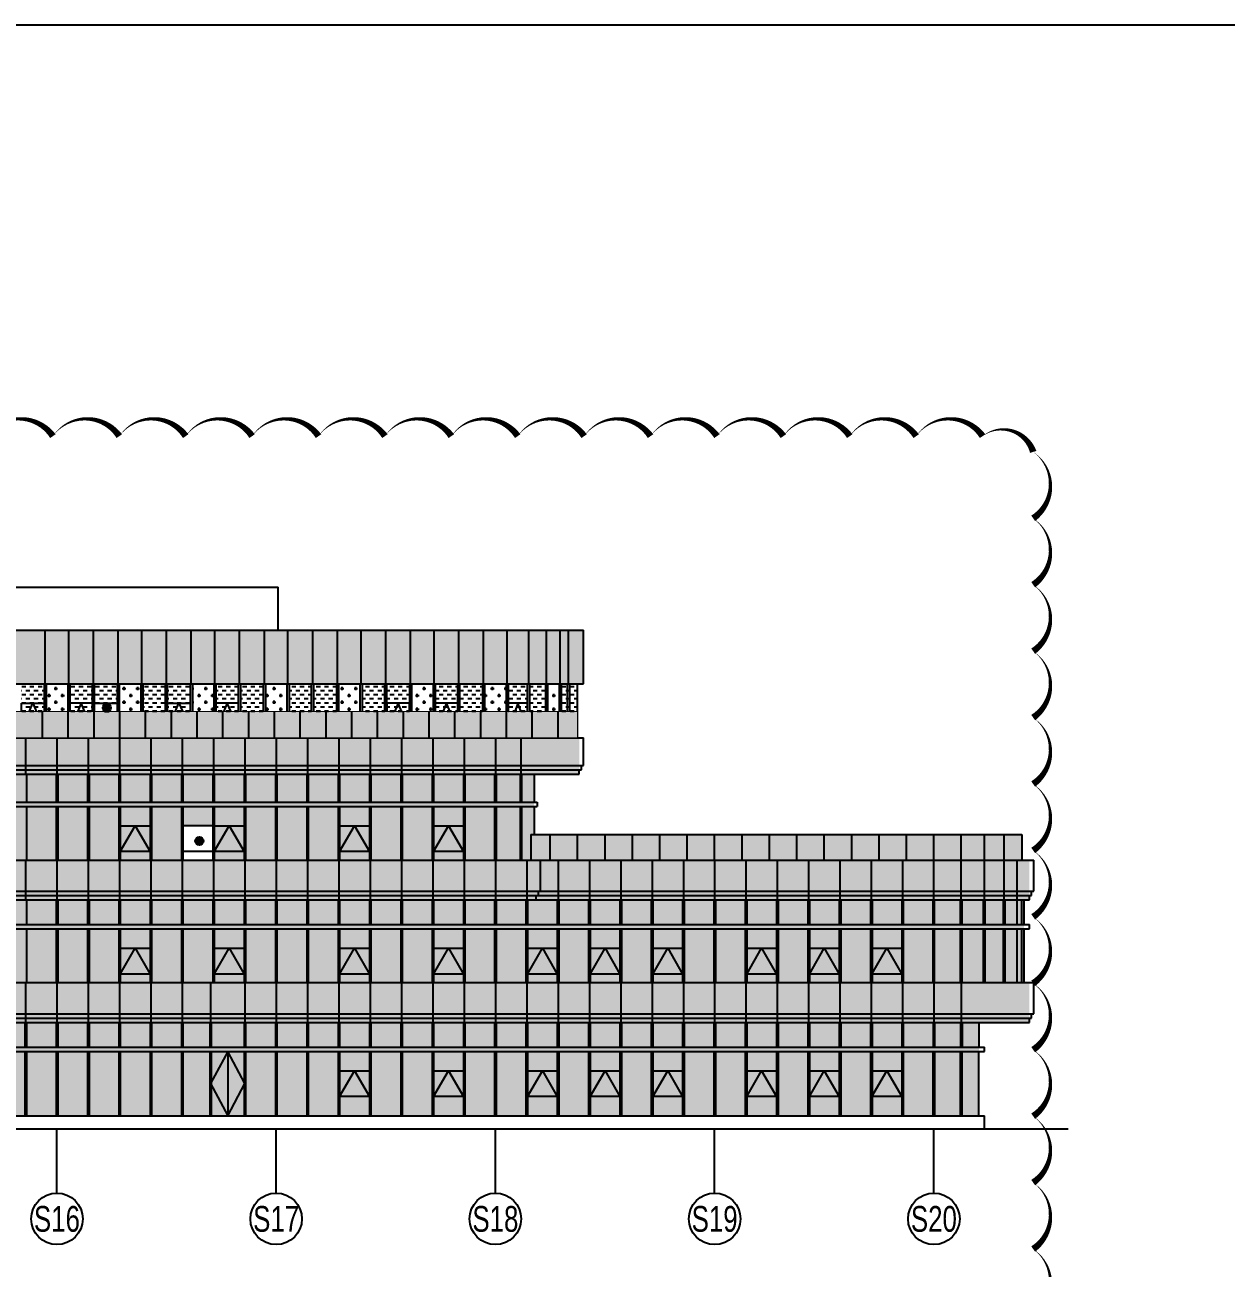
# Model space of a CAD drawing. Extents: x 1849385 to 2804940, y -773301 to -409130.
# Drawn here: x 2316982 to 2372902, y -551397 to -493541 of the extents above; entities that cross this region are included whole.
import ezdxf
from ezdxf.enums import TextEntityAlignment as Align
from ezdxf.xclip import XClip

# ---------------------------------------------------------------- set-up
doc = ezdxf.new("R2010")
doc.units = 0
doc.header["$XCLIPFRAME"] = 0
for name, color, linetype in [('#填充层', 8, 'Continuous'), ('#幕墙分格线-立面', 7, 'Continuous'), ('#标注', 1, 'Continuous'), ('#结构边线+内凹外凸边线', 5, 'Continuous'), ('C-SHET-SHBD', 4, 'Continuous'), ('dim', 7, 'Continuous'), ('消防救援', 1, 'Continuous')]:
    doc.layers.add(name, color=color, linetype=linetype)
doc.styles.add('JHZX', font='jrs.shx', dxfattribs={"width": 0.6, "bigfont": 'jhz.shx'})
doc.styles.add('XD2008', font='@1romans.shx', dxfattribs={"width": 0.7, "bigfont": '!hztxt.shx'})
pattern_1 = [(0, (-2165390.6, 544911.9), (317.5, 317.5), [158.75, -476.25]), (90, (-2165311.2, 544832.54), (-317.5, 317.5), [158.75, -476.25])]
pattern_2 = [(0, (-2342986.7, 521711.91), (190.5, 190.5), [190.5, -190.5])]

# ---------------------------------------------------------------- blocks, each defined once
blk = doc.blocks.new('*U6')
at = {"linetype": 'ByBlock'}
blk.add_line((0, -20), (0, -10.02375), dxfattribs=at)
blk.add_circle((0, -24), 4, dxfattribs=at)
at = {"color": 2, "linetype": 'ByBlock', "style": 'JHZX', "width": 0.75}
blk.add_attdef('AXES', text='', height=4, dxfattribs=at).set_placement((0, -24), align=Align.MIDDLE_CENTER)
blk = doc.blocks.new('A3文本框')
at = {"layer": 'Defpoints', "ltscale": 500}
blk.add_lwpolyline([(10, -10), (-420, -10), (-420, 297), (10, 297)], close=True, dxfattribs=at)
at = {"layer": 'C-SHET-SHBD', "style": 'XD2008', "width": 0.7}
for tag, height, p in [('子项名称', 4.5, (-37.489, 35.412)), ('图名', 4.5, (-37.489, 24.269)), ('比例', 3, (-56.3, 8.255)), ('MQJD-01', 3, (-13.245, 2.272))]:
    blk.add_attdef(tag, text='', height=height, dxfattribs=at).set_placement(p, align=Align.CENTER)
blk = doc.blocks.new('A$C1BDD5639')
at = {"layer": '消防救援', "linetype": 'ByBlock'}
h = blk.add_hatch(color=256, dxfattribs=at)
h.dxf.hatch_style = 1
edge = h.paths.add_edge_path()
edge.add_arc((-283, 16), 191, 0, 360)
blk.add_circle((-283, 16), 191, dxfattribs=at)
blk = doc.blocks.new('A$C1b7c4d9e')
at = {"layer": '#标注', "color": 6, "ltscale": 300}
blk.add_lwpolyline([(-694, 0), (694, 0), (694, -1200), (-694, -1200)], close=True, dxfattribs=at)
blk.add_lwpolyline([(-694, -1200), (0, 0), (694, -1200)], dxfattribs=at)
blk = doc.blocks.new('A$C27fe7896')
at = {"layer": '#标注', "color": 6, "ltscale": 300}
for points in [[(-596, 0), (596, 0), (596, -1200), (-596, -1200), (-596, 0)], [(-596, -1200), (0, 0), (596, -1200)]]:
    blk.add_lwpolyline(points, dxfattribs=at)
blk = doc.blocks.new('A$C46997a60')
at = {"layer": '#填充层'}
h = blk.add_hatch(dxfattribs=at)
h.set_pattern_fill('CROSS', color=8, scale=200)
h.set_pattern_definition(pattern_1)
h.paths.add_polyline_path([(152585, 19400), (153585, 19400), (153585, 20700), (152585, 20700)])
h = blk.add_hatch(dxfattribs=at)
h.set_pattern_fill('CROSS', color=8, scale=200)
h.set_pattern_definition(pattern_1)
h.paths.add_polyline_path([(155987, 19400), (156987, 19400), (156987, 20700), (155987, 20700)])
h = blk.add_hatch(dxfattribs=at)
h.set_pattern_fill('CROSS', color=8, scale=200)
h.set_pattern_definition(pattern_1)
h.paths.add_polyline_path([(159389, 19400), (160389, 19400), (160389, 20700), (159389, 20700)])
h = blk.add_hatch(dxfattribs=at)
h.set_pattern_fill('CROSS', color=8, scale=200)
h.set_pattern_definition(pattern_1)
h.paths.add_polyline_path([(162790, 19400), (163790, 19400), (163790, 20700), (162790, 20700)])
h = blk.add_hatch(dxfattribs=at)
h.set_pattern_fill('CROSS', color=8, scale=200)
h.set_pattern_definition(pattern_1)
h.paths.add_polyline_path([(166192, 19400), (167192, 19400), (167192, 20700), (166192, 20700)])
h = blk.add_hatch(dxfattribs=at)
h.set_pattern_fill('CROSS', color=8, scale=200)
h.set_pattern_definition(pattern_1)
h.paths.add_polyline_path([(169594, 19400), (170594, 19400), (170594, 20700), (169594, 20700)])
h = blk.add_hatch(dxfattribs=at)
h.set_pattern_fill('CROSS', color=8, scale=200)
h.set_pattern_definition(pattern_1)
h.paths.add_polyline_path([(172996, 19400), (173996, 19400), (173996, 20700), (172996, 20700)])
h = blk.add_hatch(dxfattribs=at)
h.set_pattern_fill('CROSS', color=8, scale=200)
h.set_pattern_definition(pattern_1)
h.paths.add_polyline_path([(175923, 19400), (176460, 19400), (176460, 20700), (175923, 20700)])
at = {"layer": '#幕墙分格线-立面'}
for p, q in [((149485, 25200), (163390, 25200)), ((163390, 23200), (163390, 25200)), ((28117, 23200), (177596, 23200)), ((177596, 20700), (177596, 23200)), ((28117, 20700), (177596, 20700)), ((152485, 20700), (152485, 19400)), ((152585, 20700), (152585, 19400)), ((153585, 20700), (153585, 19400)), ((153685, 20700), (153685, 19400)), ((154736, 19400), (154736, 20700)), ((154836, 19400), (154836, 20700)), ((155887, 20700), (155887, 19400)), ((155987, 20700), (155987, 19400)), ((156987, 20700), (156987, 19400)), ((157087, 20700), (157087, 19400)), ((158138, 19400), (158138, 20700)), ((158238, 19400), (158238, 20700)), ((159289, 20700), (159289, 19400)), ((159389, 20700), (159389, 19400)), ((160389, 20700), (160389, 19400)), ((160489, 20700), (160489, 19400)), ((161540, 19400), (161540, 20700)), ((161640, 19400), (161640, 20700)), ((162690, 20700), (162690, 19400)), ((162790, 20700), (162790, 19400)), ((163790, 20700), (163790, 19400)), ((163890, 20700), (163890, 19400)), ((164941, 19400), (164941, 20700)), ((165041, 19400), (165041, 20700)), ((166092, 20700), (166092, 19400)), ((166192, 20700), (166192, 19400)), ((167192, 20700), (167192, 19400)), ((167292, 20700), (167292, 19400)), ((168343, 19400), (168343, 20700)), ((168443, 19400), (168443, 20700)), ((169494, 20700), (169494, 19400)), ((169594, 20700), (169594, 19400)), ((170594, 20700), (170594, 19400)), ((170694, 20700), (170694, 19400)), ((171745, 19400), (171745, 20700)), ((171845, 19400), (171845, 20700)), ((172896, 20700), (172896, 19400)), ((172996, 20700), (172996, 19400)), ((173996, 20700), (173996, 19400)), ((174096, 20700), (174096, 19400)), ((174996, 19400), (174996, 20700)), ((175096, 19400), (175096, 20700)), ((175823, 20700), (175823, 19400)), ((175923, 20700), (175923, 19400)), ((176460, 20700), (176460, 19400)), ((176560, 20700), (176560, 19400)), ((176842, 20700), (176842, 19400)), ((176942, 20700), (176942, 19400)), ((177296, 20700), (177296, 19400)), ((16261, 18200), (177596, 18200)), ((16261, 18200), (177596, 18200)), ((177596, 16900), (177596, 18200)), ((16261, 16900), (177596, 16900)), ((177496, 16700), (177496, 16900)), ((16361, 16700), (177496, 16700)), ((16461, 16500), (177396, 16500)), ((151662, 16500), (151662, 15200)), ((153050, 16500), (153050, 15200)), ((153120, 16500), (153120, 15200)), ((154508, 16500), (154508, 15200)), ((154578, 16500), (154578, 15200)), ((155966, 16500), (155966, 15200)), ((156036, 16500), (156036, 15200)), ((157424, 16500), (157424, 15200)), ((157494, 16500), (157494, 15200)), ((158882, 16500), (158882, 15200)), ((158952, 16500), (158952, 15200)), ((160340, 16500), (160340, 15200)), ((160410, 16500), (160410, 15200)), ((161798, 16500), (161798, 15200)), ((161868, 16500), (161868, 15200)), ((163255, 16500), (163255, 15200)), ((163325, 16500), (163325, 15200)), ((164713, 16500), (164713, 15200)), ((164783, 16500), (164783, 15200)), ((166171, 16500), (166171, 15200)), ((166241, 16500), (166241, 15200)), ((167629, 16500), (167629, 15200)), ((167699, 16500), (167699, 15200)), ((169087, 16500), (169087, 15200)), ((169157, 16500), (169157, 15200)), ((170545, 16500), (170545, 15200)), ((170615, 16500), (170615, 15200)), ((172003, 16500), (172003, 15200)), ((172073, 16500), (172073, 15200)), ((173461, 16500), (173461, 15200)), ((173531, 16500), (173531, 15200)), ((174644, 16500), (174644, 15200)), ((174714, 16500), (174714, 15200)), ((175296, 16500), (175296, 15200)), ((177396, 16500), (177396, 16700)), ((16461, 15200), (175446, 15200)), ((175446, 15200), (175446, 15000)), ((16461, 15000), (175446, 15000)), ((151662, 15000), (151662, 12500)), ((153050, 15000), (153050, 12500)), ((153120, 15000), (153120, 12500)), ((154508, 15000), (154508, 12500)), ((154578, 15000), (154578, 12500)), ((155966, 15000), (155966, 12500)), ((156036, 15000), (156036, 12500)), ((157424, 15000), (157424, 12500)), ((157494, 15000), (157494, 12500)), ((158882, 15000), (158882, 12500)), ((158952, 15000), (158952, 12500)), ((160340, 15000), (160340, 12500)), ((160410, 15000), (160410, 12500)), ((161798, 15000), (161798, 12500)), ((161868, 15000), (161868, 12500)), ((163255, 15000), (163255, 12500)), ((163325, 15000), (163325, 12500)), ((164713, 15000), (164713, 12500)), ((164783, 15000), (164783, 12500)), ((166171, 15000), (166171, 12500)), ((166241, 15000), (166241, 12500)), ((167629, 15000), (167629, 12500)), ((167699, 15000), (167699, 12500)), ((169087, 15000), (169087, 12500)), ((169157, 15000), (169157, 12500)), ((170545, 15000), (170545, 12500)), ((170615, 15000), (170615, 12500)), ((172003, 15000), (172003, 12500)), ((172073, 15000), (172073, 12500)), ((173461, 15000), (173461, 12500)), ((173531, 15000), (173531, 12500)), ((174644, 15000), (174644, 12500)), ((174714, 15000), (174714, 12500)), ((175296, 15000), (175296, 13700)), ((175146, 13700), (197997, 13700)), ((175146, 13700), (175146, 12500)), ((176048, 12500), (176048, 13700)), ((177323, 12500), (177323, 13700)), ((178599, 12500), (178599, 13700)), ((179875, 12500), (179875, 13700)), ((181150, 12500), (181150, 13700)), ((182426, 12500), (182426, 13700)), ((183702, 12500), (183702, 13700)), ((184977, 12500), (184977, 13700)), ((186253, 12500), (186253, 13700)), ((187529, 12500), (187529, 13700)), ((188805, 12500), (188805, 13700)), ((190080, 12500), (190080, 13700)), ((191356, 12500), (191356, 13700)), ((192632, 12500), (192632, 13700)), ((193907, 12500), (193907, 13700)), ((195183, 12500), (195183, 13700)), ((196259, 12500), (196259, 13700)), ((197185, 12500), (197185, 13700)), ((197997, 13700), (197997, 12500)), ((16261, 12500), (198557, 12500)), ((151627, 12500), (151627, 10650)), ((153085, 12500), (153085, 10650)), ((154543, 12500), (154543, 10650)), ((156001, 12500), (156001, 10650)), ((157459, 12500), (157459, 10650)), ((158917, 12500), (158917, 10650)), ((160375, 12500), (160375, 10650)), ((161833, 12500), (161833, 10650)), ((163290, 12500), (163290, 10650)), ((164748, 12500), (164748, 10650)), ((166206, 12500), (166206, 10650)), ((167664, 12500), (167664, 10650)), ((169122, 12500), (169122, 10650)), ((170580, 12500), (170580, 10650)), ((172038, 12500), (172038, 10650)), ((173496, 12500), (173496, 10650)), ((176412, 12500), (176412, 10650)), ((177870, 12500), (177870, 10650)), ((179328, 12500), (179328, 10650)), ((180786, 12500), (180786, 10650)), ((182244, 12500), (182244, 10650)), ((183702, 12500), (183702, 10650)), ((185160, 12500), (185160, 10650)), ((186618, 12500), (186618, 10650)), ((188076, 12500), (188076, 10650)), ((189534, 12500), (189534, 10650)), ((190992, 12500), (190992, 10650)), ((192449, 12500), (192449, 10650)), ((193907, 10650), (193907, 12500)), ((195183, 10650), (195183, 12500)), ((196259, 10650), (196259, 12500)), ((197185, 10650), (197185, 12500)), ((197785, 10650), (197785, 12500)), ((198557, 11050), (198557, 12500)), ((16261, 11050), (198557, 11050)), ((198457, 10850), (198457, 11050)), ((16361, 10850), (198457, 10850)), ((16461, 10650), (198357, 10650)), ((151662, 10650), (151662, 9500)), ((153050, 10650), (153050, 9500)), ((153120, 10650), (153120, 9500)), ((154508, 10650), (154508, 9500)), ((154578, 10650), (154578, 9500)), ((155966, 10650), (155966, 9500)), ((156036, 10650), (156036, 9500)), ((157424, 10650), (157424, 9500)), ((157494, 10650), (157494, 9500)), ((158882, 10650), (158882, 9500)), ((158952, 10650), (158952, 9500)), ((160340, 10650), (160340, 9500)), ((160410, 10650), (160410, 9500)), ((161798, 10650), (161798, 9500)), ((161868, 10650), (161868, 9500)), ((163255, 10650), (163255, 9500)), ((163325, 10650), (163325, 9500)), ((164713, 10650), (164713, 9500)), ((164783, 10650), (164783, 9500)), ((166171, 10650), (166171, 9500)), ((166241, 10650), (166241, 9500)), ((167629, 10650), (167629, 9500)), ((167699, 10650), (167699, 9500)), ((169087, 10650), (169087, 9500)), ((169157, 10650), (169157, 9500)), ((170545, 10650), (170545, 9500)), ((170615, 10650), (170615, 9500)), ((172003, 10650), (172003, 9500)), ((172073, 10650), (172073, 9500)), ((173461, 10650), (173461, 9500)), ((173531, 10650), (173531, 9500)), ((174919, 10650), (174919, 9500)), ((174989, 10650), (174989, 9500)), ((176377, 10650), (176377, 9500)), ((176447, 10650), (176447, 9500)), ((177835, 10650), (177835, 9500)), ((177905, 10650), (177905, 9500)), ((179293, 10650), (179293, 9500)), ((179363, 10650), (179363, 9500)), ((180751, 10650), (180751, 9500)), ((180821, 10650), (180821, 9500)), ((182209, 10650), (182209, 9500)), ((182279, 10650), (182279, 9500)), ((183667, 10650), (183667, 9500)), ((183737, 10650), (183737, 9500)), ((185125, 10650), (185125, 9500)), ((185195, 10650), (185195, 9500)), ((186583, 10650), (186583, 9500)), ((186653, 10650), (186653, 9500)), ((188041, 10650), (188041, 9500)), ((188111, 10650), (188111, 9500)), ((189499, 10650), (189499, 9500)), ((189569, 10650), (189569, 9500)), ((190957, 10650), (190957, 9500)), ((191027, 10650), (191027, 9500)), ((192414, 10650), (192414, 9500)), ((192484, 10650), (192484, 9500)), ((193872, 9500), (193872, 10650)), ((193942, 9500), (193942, 10650)), ((195148, 9500), (195148, 10650)), ((195218, 9500), (195218, 10650)), ((196224, 9500), (196224, 10650)), ((196294, 9500), (196294, 10650)), ((197150, 9500), (197150, 10650)), ((197220, 9500), (197220, 10650)), ((197785, 9500), (197785, 10650)), ((198005, 9500), (198005, 10650)), ((198107, 9500), (198107, 10650)), ((198357, 10650), (198357, 10850)), ((18061, 9500), (198357, 9500)), ((18061, 9300), (198357, 9300)), ((151662, 9300), (151662, 6800)), ((153050, 9300), (153050, 6800)), ((153120, 9300), (153120, 6800)), ((154508, 9300), (154508, 6800)), ((154578, 9300), (154578, 6800)), ((155966, 9300), (155966, 6800)), ((156036, 9300), (156036, 6800)), ((157424, 9300), (157424, 6800)), ((157494, 9300), (157494, 6800)), ((158882, 9300), (158882, 6800)), ((158952, 9300), (158952, 6800)), ((160340, 9300), (160340, 6800)), ((160410, 9300), (160410, 6800)), ((161798, 9300), (161798, 6800)), ((161868, 9300), (161868, 6800)), ((163255, 9300), (163255, 6800)), ((163325, 9300), (163325, 6800)), ((164713, 9300), (164713, 6800)), ((164783, 9300), (164783, 6800)), ((166171, 9300), (166171, 6800)), ((166241, 9300), (166241, 6800)), ((167629, 9300), (167629, 6800)), ((167699, 9300), (167699, 6800)), ((169087, 9300), (169087, 6800)), ((169157, 9300), (169157, 6800)), ((170545, 9300), (170545, 6800)), ((170615, 9300), (170615, 6800)), ((172003, 9300), (172003, 6800)), ((172073, 9300), (172073, 6800)), ((173461, 9300), (173461, 6800)), ((173531, 9300), (173531, 6800)), ((174919, 9300), (174919, 6800)), ((174989, 9300), (174989, 6800)), ((176377, 9300), (176377, 6800)), ((176447, 9300), (176447, 6800)), ((177835, 9300), (177835, 6800)), ((177905, 9300), (177905, 6800)), ((179293, 9300), (179293, 6800)), ((179363, 9300), (179363, 6800)), ((180751, 9300), (180751, 6800)), ((180821, 9300), (180821, 6800)), ((182209, 9300), (182209, 6800)), ((182279, 9300), (182279, 6800)), ((183667, 9300), (183667, 6800)), ((183737, 9300), (183737, 6800)), ((185125, 9300), (185125, 6800)), ((185195, 9300), (185195, 6800)), ((186583, 9300), (186583, 6800)), ((186653, 9300), (186653, 6800)), ((188041, 9300), (188041, 6800)), ((188111, 9300), (188111, 6800)), ((189499, 9300), (189499, 6800)), ((189569, 9300), (189569, 6800)), ((190957, 9300), (190957, 6800)), ((191027, 9300), (191027, 6800)), ((192414, 9300), (192414, 6800)), ((192484, 9300), (192484, 6800)), ((193872, 6800), (193872, 9300)), ((193942, 6800), (193942, 9300)), ((195148, 6800), (195148, 9300)), ((195218, 6800), (195218, 9300)), ((196224, 6800), (196224, 9300)), ((196294, 6800), (196294, 9300)), ((197150, 6800), (197150, 9300)), ((197220, 6800), (197220, 9300)), ((197785, 6800), (197785, 9300)), ((198005, 6800), (198005, 9300)), ((198107, 6800), (198107, 9300)), ((198357, 9300), (198357, 9500)), ((-3450, 6800), (198557, 6800)), ((151627, 6800), (151627, 4950)), ((153085, 6800), (153085, 4950)), ((154543, 6800), (154543, 4950)), ((156001, 6800), (156001, 4950)), ((157459, 6800), (157459, 4950)), ((158917, 6800), (158917, 4950)), ((160233, 6800), (160233, 4950)), ((161833, 6800), (161833, 4950)), ((163290, 6800), (163290, 4950)), ((164748, 6800), (164748, 4950)), ((166206, 6800), (166206, 4950)), ((167664, 6800), (167664, 4950)), ((169122, 6800), (169122, 4950)), ((170580, 6800), (170580, 4950)), ((172038, 6800), (172038, 4950)), ((173496, 6800), (173496, 4950)), ((174954, 6800), (174954, 4950)), ((176412, 6800), (176412, 4950)), ((177870, 6800), (177870, 4950)), ((179328, 6800), (179328, 4950)), ((180786, 6800), (180786, 4950)), ((182244, 6800), (182244, 4950)), ((183702, 6800), (183702, 4950)), ((185160, 6800), (185160, 4950)), ((186618, 6800), (186618, 4950)), ((188076, 6800), (188076, 4950)), ((189534, 6800), (189534, 4950)), ((190992, 6800), (190992, 4950)), ((192449, 6800), (192449, 4950)), ((193907, 6800), (193907, 4950)), ((195183, 6800), (195183, 4950)), ((198557, 5350), (198557, 6800)), ((-3450, 5350), (198557, 5350)), ((198457, 5150), (198457, 5350)), ((-3350, 5150), (198457, 5150)), ((-3250, 4950), (198357, 4950)), ((151592, 4950), (151592, 3800)), ((151662, 4950), (151662, 3800)), ((153050, 4950), (153050, 3800)), ((153120, 4950), (153120, 3800)), ((154508, 4950), (154508, 3800)), ((154578, 4950), (154578, 3800)), ((155966, 4950), (155966, 3800)), ((156036, 4950), (156036, 3800)), ((157424, 4950), (157424, 3800)), ((157494, 4950), (157494, 3800)), ((158882, 4950), (158882, 3800)), ((158952, 4950), (158952, 3800)), ((160198, 4950), (160198, 3800)), ((160268, 4950), (160268, 3800)), ((161798, 4950), (161798, 3800)), ((161868, 4950), (161868, 3800)), ((163255, 4950), (163255, 3800)), ((163325, 4950), (163325, 3800)), ((164713, 4950), (164713, 3800)), ((164783, 4950), (164783, 3800)), ((166171, 4950), (166171, 3800)), ((166241, 4950), (166241, 3800)), ((167629, 4950), (167629, 3800)), ((167699, 4950), (167699, 3800)), ((169087, 4950), (169087, 3800)), ((169157, 4950), (169157, 3800)), ((170545, 4950), (170545, 3800)), ((170615, 4950), (170615, 3800)), ((172003, 4950), (172003, 3800)), ((172073, 4950), (172073, 3800)), ((173461, 4950), (173461, 3800)), ((173531, 4950), (173531, 3800)), ((174919, 4950), (174919, 3800)), ((174989, 4950), (174989, 3800)), ((176377, 4950), (176377, 3800)), ((176447, 4950), (176447, 3800)), ((177835, 4950), (177835, 3800)), ((177905, 4950), (177905, 3800)), ((179293, 4950), (179293, 3800)), ((179363, 4950), (179363, 3800)), ((180751, 4950), (180751, 3800)), ((180821, 4950), (180821, 3800)), ((182209, 4950), (182209, 3800)), ((182279, 4950), (182279, 3800)), ((183667, 4950), (183667, 3800)), ((183737, 4950), (183737, 3800)), ((185125, 4950), (185125, 3800)), ((185195, 4950), (185195, 3800)), ((186583, 4950), (186583, 3800)), ((186653, 4950), (186653, 3800)), ((188041, 4950), (188041, 3800)), ((188111, 4950), (188111, 3800)), ((189499, 4950), (189499, 3800)), ((189569, 4950), (189569, 3800)), ((190957, 4950), (190957, 3800)), ((191027, 4950), (191027, 3800)), ((192414, 4950), (192414, 3800)), ((192484, 4950), (192484, 3800)), ((193872, 4950), (193872, 3800)), ((193942, 4950), (193942, 3800)), ((195148, 4950), (195148, 3800)), ((195218, 4950), (195218, 3800)), ((196007, 4950), (196007, 3800)), ((198357, 4950), (198357, 5150)), ((-3250, 3800), (196257, 3800)), ((-3250, 3600), (196257, 3600)), ((151592, 3600), (151592, 600)), ((151662, 3600), (151662, 600)), ((153050, 3600), (153050, 600)), ((153120, 3600), (153120, 600)), ((154508, 3600), (154508, 600)), ((154578, 3600), (154578, 600)), ((155966, 3600), (155966, 600)), ((156036, 3600), (156036, 600)), ((157424, 3600), (157424, 600)), ((157494, 3600), (157494, 600)), ((158882, 3600), (158882, 600)), ((158952, 3600), (158952, 600)), ((160198, 3600), (160198, 600)), ((160268, 3600), (160268, 600)), ((161798, 3600), (161798, 600)), ((161868, 3600), (161868, 600)), ((163255, 3600), (163255, 600)), ((163325, 3600), (163325, 600)), ((164713, 3600), (164713, 600)), ((164783, 3600), (164783, 600)), ((166171, 3600), (166171, 600)), ((166241, 3600), (166241, 600)), ((167629, 3600), (167629, 600)), ((167699, 3600), (167699, 600)), ((169087, 3600), (169087, 600)), ((169157, 3600), (169157, 600)), ((170545, 3600), (170545, 600)), ((170615, 3600), (170615, 600)), ((172003, 3600), (172003, 600)), ((172073, 3600), (172073, 600)), ((173461, 3600), (173461, 600)), ((173531, 3600), (173531, 600)), ((174919, 3600), (174919, 600)), ((174989, 3600), (174989, 600)), ((176377, 3600), (176377, 600)), ((176447, 3600), (176447, 600)), ((177835, 3600), (177835, 600)), ((177905, 3600), (177905, 600)), ((179293, 3600), (179293, 600)), ((179363, 3600), (179363, 600)), ((180751, 3600), (180751, 600)), ((180821, 3600), (180821, 600)), ((182209, 3600), (182209, 600)), ((182279, 3600), (182279, 600)), ((183667, 3600), (183667, 600)), ((183737, 3600), (183737, 600)), ((185125, 3600), (185125, 600)), ((185195, 3600), (185195, 600)), ((186583, 3600), (186583, 600)), ((186653, 3600), (186653, 600)), ((188041, 3600), (188041, 600)), ((188111, 3600), (188111, 600)), ((189499, 3600), (189499, 600)), ((189569, 3600), (189569, 600)), ((190957, 3600), (190957, 600)), ((191027, 3600), (191027, 600)), ((192414, 3600), (192414, 600)), ((192484, 3600), (192484, 600)), ((193872, 3600), (193872, 600)), ((193872, 600), (193872, 3600)), ((193942, 3600), (193942, 600)), ((193942, 600), (193942, 3600)), ((195148, 600), (195148, 3600)), ((195218, 600), (195218, 3600)), ((196007, 600), (196007, 3600)), ((196257, 3600), (196257, 3800)), ((-3250, 600), (196257, 600)), ((196257, 0), (196257, 600))]:
    blk.add_line(p, q, dxfattribs=at)
at = {"layer": '#幕墙分格线-立面', "ltscale": 300}
for points in [[(152535, 20700), (152535, 23200)], [(153635, 20700), (153635, 23200)], [(154786, 20700), (154786, 23200)], [(155937, 20700), (155937, 23200)], [(157037, 20700), (157037, 23200)], [(158188, 20700), (158188, 23200)], [(159339, 20700), (159339, 23200)], [(160439, 20700), (160439, 23200)], [(161590, 20700), (161590, 23200)], [(162740, 20700), (162740, 23200)], [(163840, 20700), (163840, 23200)], [(164991, 20700), (164991, 23200)], [(166142, 20700), (166142, 23200)], [(167242, 20700), (167242, 23200)], [(168393, 20700), (168393, 23200)], [(169544, 20700), (169544, 23200)], [(170644, 20700), (170644, 23200)], [(171795, 20700), (171795, 23200)], [(172946, 20700), (172946, 23200)], [(174046, 20700), (174046, 23200)], [(175046, 20700), (175046, 23200)], [(175873, 20700), (175873, 23200)], [(176510, 20700), (176510, 23200)], [(176892, 20700), (176892, 23200)], [(-8188, 0), (200161, 0)]]:
    blk.add_lwpolyline(points, dxfattribs=at)
at = {"layer": '#幕墙分格线-立面'}
for points in [[(154836, 19800), (155887, 19800)], [(174954, 12500), (174954, 10650)], [(175596, 11050), (175596, 12500)], [(175496, 10850), (175496, 11050)], [(175396, 10650), (175396, 10850)], [(161033, 3600), (161033, 600)]]:
    blk.add_lwpolyline(points, dxfattribs=at)
at = {"layer": '#幕墙分格线-立面', "ltscale": 300}
blk.add_lwpolyline([(16821, 19400), (177296, 19400), (177296, 18200), (16821, 18200)], close=True, dxfattribs=at)
at = {"layer": '#幕墙分格线-立面'}
blk.add_lwpolyline([(161033, 3600), (160233, 2100), (161033, 600), (161833, 2100)], close=True, dxfattribs=at)
for points in [[(160340, 14100), (158952, 14100)], [(160340, 12900), (158952, 12900)]]:
    blk.add_lwpolyline(points)
at = {"layer": '#幕墙分格线-立面', "color": 6, "ltscale": 300}
ref = blk.add_blockref('A$C27fe7896', (151960, 19800), dxfattribs=dict(at, xscale=0.8817114093959731))
XClip(ref).set_block_clipping_path([(-140457.015479486, -399.9999999999), (28735.6986169801, 900.0000000001)])
ref = blk.add_blockref('A$C27fe7896', (154210, 19800), dxfattribs=dict(at, xscale=-0.8817114093959731))
XClip(ref).set_block_clipping_path([(-26182.774615855, -399.9999999999), (143009.9394806111, 900.0000000001)])
ref = blk.add_blockref('A$C27fe7896', (158763, 19800), dxfattribs=dict(at, xscale=0.8817114093959731))
XClip(ref).set_block_clipping_path([(-148173.5640053982, -400.0000000242), (21019.1500910679, 899.9999999758)])
ref = blk.add_blockref('A$C27fe7896', (161014, 19800), dxfattribs=dict(at, xscale=-0.8817114093959731))
XClip(ref).set_block_clipping_path([(-18466.2260899432, -399.9999999999), (150726.4880065229, 900.0000000001)])
ref = blk.add_blockref('A$C27fe7896', (168969, 19800), dxfattribs=dict(at, xscale=-0.8817114093959731))
XClip(ref).set_block_clipping_path([(-9784.5746856481, -399.9999999999), (158443.0365324318, 900.0000000002)])
ref = blk.add_blockref('A$C27fe7896', (171220, 19800), dxfattribs=dict(at, xscale=-0.8817114093959731))
XClip(ref).set_block_clipping_path([(-6891.4033010779, -399.9999999999), (162301.3107953882, 900.0000000001)])
ref = blk.add_blockref('A$C27fe7896', (174546, 19800), dxfattribs=dict(at, xscale=-0.7550335570469798))
XClip(ref).set_block_clipping_path([(-3642.4641401628, -399.9999999999), (193937.0275435993, 900.0000000001)])
for p in [(156730, 14100), (161104, 14100), (166935, 14100), (171309, 14100), (156730, 8400), (161104, 8400), (166935, 8400), (171309, 8400), (175683, 8400), (178599, 8400), (181515, 8400), (185889, 8400), (188805, 8400), (191720, 8400), (166935, 2700), (171309, 2700), (175683, 2700), (178599, 2700), (181515, 2700), (185889, 2700), (188805, 2700), (191720, 2700)]:
    blk.add_blockref('A$C1b7c4d9e', p, dxfattribs=at)
at = {"layer": '消防救援', "linetype": 'ByBlock', "rotation": 270}
blk.add_blockref('A$C1BDD5639', (159699, 13108), dxfattribs=at)
at = {"ltscale": 300}
blk.add_wipeout([(16821, 19400), (177296, 19400), (177296, 18200), (16821, 18200)], dxfattribs=at).dxf.layer = 'dim'
at = {"layer": '#幕墙分格线-立面'}
for p, q in [((151627, 18200), (151627, 16500)), ((153085, 18200), (153085, 16500)), ((154543, 18200), (154543, 16500)), ((156001, 18200), (156001, 16500)), ((157459, 18200), (157459, 16500)), ((158917, 18200), (158917, 16500)), ((160375, 18200), (160375, 16500)), ((161833, 18200), (161833, 16500)), ((163290, 18200), (163290, 16500)), ((164748, 18200), (164748, 16500)), ((166206, 18200), (166206, 16500)), ((167664, 18200), (167664, 16500)), ((169122, 18200), (169122, 16500)), ((170580, 18200), (170580, 16500)), ((172038, 18200), (172038, 16500)), ((173496, 18200), (173496, 16500)), ((174679, 18200), (174679, 16500))]:
    blk.add_line(p, q, dxfattribs=at)
at = {"layer": '消防救援', "linetype": 'ByBlock', "rotation": 270}
blk.add_blockref('A$C1BDD5639', (155390, 19305), dxfattribs=at)
blk = doc.blocks.new('tc1VCBN')
at = {"layer": '#填充层', "ltscale": 5}
h = blk.add_hatch(dxfattribs=at)
h.set_pattern_fill('DOTS', color=256, scale=200)
h.set_pattern_definition([(0, (-2342986.7, 521711.9), (158.75, 317.5), [0, -317.5])])
h.paths.add_polyline_path([(-149479, 0), (0, 0), (0, -2500), (-149479, -2500)])
h.paths.add_polyline_path([(-200, -6700), (-161154, -6700), (-161154, -5000), (-200, -5000)])
h.paths.add_polyline_path([(-161121, -10700), (20761, -10700), (20761, -12550), (-161121, -12550)])
h.paths.add_polyline_path([(20761, -18250), (-180862, -18250), (-180862, -16400), (20761, -16400)])
at = {"layer": '#填充层'}
h = blk.add_hatch(dxfattribs=at)
h.set_pattern_fill('DASH', color=256, scale=200, style=0)
h.set_pattern_definition(pattern_2)
h.paths.add_polyline_path([(-26162, -2500), (-25111, -2500), (-25111, -3800), (-26162, -3800)])
h = blk.add_hatch(dxfattribs=at)
h.set_pattern_fill('DASH', color=256, scale=200, style=0)
h.set_pattern_definition(pattern_2)
h.paths.add_polyline_path([(-23911, -2500), (-22860, -2500), (-22860, -3800), (-23911, -3800)])
h = blk.add_hatch(dxfattribs=at)
h.set_pattern_fill('DASH', color=256, scale=200, style=0)
h.set_pattern_definition(pattern_2)
h.paths.add_polyline_path([(-22760, -2500), (-21709, -2500), (-21709, -3400), (-22760, -3400)])
h = blk.add_hatch(dxfattribs=at)
h.set_pattern_fill('DASH', color=256, scale=200, style=0)
h.set_pattern_definition(pattern_2)
h.paths.add_polyline_path([(-20509, -2500), (-19458, -2500), (-19458, -3800), (-20509, -3800)])
h = blk.add_hatch(dxfattribs=at)
h.set_pattern_fill('DASH', color=256, scale=200, style=0)
h.set_pattern_definition(pattern_2)
h.paths.add_polyline_path([(-19358, -2500), (-18308, -2500), (-18308, -3800), (-19358, -3800)])
h = blk.add_hatch(dxfattribs=at)
h.set_pattern_fill('DASH', color=256, scale=200, style=0)
h.set_pattern_definition(pattern_2)
h.paths.add_polyline_path([(-17108, -2500), (-16057, -2500), (-16057, -3800), (-17108, -3800)])
h = blk.add_hatch(dxfattribs=at)
h.set_pattern_fill('DASH', color=256, scale=200, style=0)
h.set_pattern_definition(pattern_2)
h.paths.add_polyline_path([(-15957, -2500), (-14906, -2500), (-14906, -3800), (-15957, -3800)])
h = blk.add_hatch(dxfattribs=at)
h.set_pattern_fill('DASH', color=256, scale=200, style=0)
h.set_pattern_definition(pattern_2)
h.paths.add_polyline_path([(-13706, -2500), (-12655, -2500), (-12655, -3800), (-13706, -3800)])
h = blk.add_hatch(dxfattribs=at)
h.set_pattern_fill('DASH', color=256, scale=200, style=0)
h.set_pattern_definition(pattern_2)
h.paths.add_polyline_path([(-12555, -2500), (-11504, -2500), (-11504, -3800), (-12555, -3800)])
h = blk.add_hatch(dxfattribs=at)
h.set_pattern_fill('DASH', color=256, scale=200, style=0)
h.set_pattern_definition(pattern_2)
h.paths.add_polyline_path([(-10304, -2500), (-9253, -2500), (-9253, -3800), (-10304, -3800)])
h = blk.add_hatch(dxfattribs=at)
h.set_pattern_fill('DASH', color=256, scale=200, style=0)
h.set_pattern_definition(pattern_2)
h.paths.add_polyline_path([(-9153, -2500), (-8102, -2500), (-8102, -3800), (-9153, -3800)])
h = blk.add_hatch(dxfattribs=at)
h.set_pattern_fill('DASH', color=256, scale=200, style=0)
h.set_pattern_definition(pattern_2)
h.paths.add_polyline_path([(-6902, -2500), (-5851, -2500), (-5851, -3800), (-6902, -3800)])
h = blk.add_hatch(dxfattribs=at)
h.set_pattern_fill('DASH', color=256, scale=200, style=0)
h.set_pattern_definition(pattern_2)
h.paths.add_polyline_path([(-5751, -2500), (-4700, -2500), (-4700, -3800), (-5751, -3800)])
h = blk.add_hatch(dxfattribs=at)
h.set_pattern_fill('DASH', color=256, scale=200, style=0)
h.set_pattern_definition(pattern_2)
h.paths.add_polyline_path([(-3500, -2500), (-2600, -2500), (-2600, -3800), (-3500, -3800)])
h = blk.add_hatch(dxfattribs=at)
h.set_pattern_fill('DASH', color=256, scale=200, style=0)
h.set_pattern_definition(pattern_2)
h.paths.add_polyline_path([(-2500, -2500), (-1773, -2500), (-1773, -3800), (-2500, -3800)])
h = blk.add_hatch(dxfattribs=at)
h.set_pattern_fill('DASH', color=256, scale=200, style=0)
h.set_pattern_definition(pattern_2)
h.paths.add_polyline_path([(-1136, -2500), (-300, -2500), (-300, -3800), (-1136, -3800)])
at = {"layer": '#填充层', "ltscale": 5}
h = blk.add_hatch(dxfattribs=at)
h.set_pattern_fill('玻璃A', color=256, scale=200)
h.set_pattern_definition([(45, (-2342986.7, 521711.9), (-1131.3708, 1131.3708), [800, -800]), (45, (-2342986.7, 521994.8), (-1131.3708, 1131.3708), [400, -1200]), (45, (-2342703.9, 521711.9), (-1131.3708, 1131.3708), [400, -1200])])
h.paths.add_polyline_path([(-180486, -15200), (-159285, -15200), (-159285, -16400), (-180486, -16400)])
h.paths.add_polyline_path([(-160775, -3800), (-300, -3800), (-300, -5000), (-160775, -5000)])
h.paths.add_polyline_path([(20401, -9500), (-2527, -9500), (-2527, -10700), (20401, -10700)])
h = blk.add_hatch(dxfattribs=at)
h.set_pattern_fill('玻璃1', color=256, scale=200)
h.set_pattern_definition([(45, (-2342986.7, 521791.9), (-979.76716, 979.76716), [448, -1152]), (45, (-2342794.7, 521871.9), (-979.76716, 979.76716), [192, -1408]), (45, (-2342986.7, 521871.9), (-979.76716, 979.76716), [320, -1280]), (45, (-2342890.7, 521791.9), (1074.8023, -1074.8023), [400, -1200]), (45, (-2342986.7, 521711.9), (-979.76716, 979.76716), [640, -960]), (45, (-2342986.7, 521951.9), (-979.76716, 979.76716), [160, -1440])])
h.paths.add_polyline_path([(-18680, -10700), (-18680, -9100), (-17222, -9100), (-17222, -10700), (-2300, -10700), (-2300, -6700), (-113446, -6700), (-113446, -8000), (-114904, -8000), (-114904, -6700), (-160885, -6700), (-160885, -10700), (-151353, -10700), (-151353, -9100), (-149895, -9100), (-149895, -10700), (-130942, -10700), (-130942, -9100), (-129484, -9100), (-129484, -10700), (-110530, -10700), (-110530, -9100), (-109072, -9100), (-109072, -10700), (-79913, -10700), (-79913, -9100), (-78455, -9100), (-78455, -10700), (-59502, -10700), (-59502, -9100), (-58044, -9100), (-58044, -10700), (-39091, -10700), (-39091, -9100), (-37633, -9100), (-37633, -10700)])
h.paths.add_polyline_path([(-65369, -12550), (-65369, -13900), (-71166, -13900), (-71166, -12550), (-128026, -12550), (-128026, -13900), (-135316, -13900), (-135316, -12550), (-159285, -12550), (-159285, -16400), (20511, -16400), (20511, -12550)])
h.paths.add_polyline_path([(-69743, -19600), (-69743, -18250), (-130942, -18250), (-130942, -19600), (-142605, -19600), (-142605, -18250), (-180596, -18250), (-180596, -22600), (-146709, -22600), (-146709, -19600), (-144098, -19600), (-144098, -22600), (-125145, -22600), (-123617, -22600), (-116397, -22600), (-116397, -19600), (-114427, -19600), (-114427, -22600), (-72517, -22600), (-72517, -19600), (-71131, -19600), (-71131, -22600), (-17399, -22600), (-17399, -19600), (-15729, -19600), (-15729, -22600), (18411, -22600), (18411, -18250), (-66757, -18250), (-66757, -19600)])
h = blk.add_hatch(dxfattribs=at)
h.set_pattern_fill('GRASS', color=256, scale=350)
h.set_pattern_definition([(90, (-146709.15, -22600), (-698.457, 698.457), [185.2065, -1211.707]), (45, (-146709.1, -22600), (-698.457, 698.457), [185.2065, -802.561]), (135, (-146709.1, -22600), (-698.457, -698.457), [185.2065, -802.561])])
h.paths.add_polyline_path([(-71131, -19635), (-72447, -19635), (-72447, -22600), (-71131, -22600)])
h.paths.add_polyline_path([(-15729, -22600), (-17399, -22600), (-17399, -19600), (-15729, -19600)])
h.paths.add_polyline_path([(-116327, -19600), (-114497, -19600), (-114497, -22600), (-116327, -22600)])
h.paths.add_polyline_path([(-146709, -19600), (-144098, -19600), (-144098, -22600), (-146709, -22600)])
at = {"layer": '#幕墙分格线-立面', "ltscale": 300}
for points in [[(-25185, -5000), (-25185, -3800)], [(-23985, -5000), (-23985, -3800)], [(-22785, -5000), (-22785, -3800)], [(-21585, -5000), (-21585, -3800)], [(-20385, -5000), (-20385, -3800)], [(-19185, -5000), (-19185, -3800)], [(-17985, -5000), (-17985, -3800)], [(-16785, -5000), (-16785, -3800)], [(-15585, -5000), (-15585, -3800)], [(-14385, -5000), (-14385, -3800)], [(-13185, -5000), (-13185, -3800)], [(-11985, -5000), (-11985, -3800)], [(-10785, -5000), (-10785, -3800)], [(-9585, -5000), (-9585, -3800)], [(-8385, -5000), (-8385, -3800)], [(-7185, -5000), (-7185, -3800)], [(-5985, -5000), (-5985, -3800)], [(-4785, -5000), (-4785, -3800)], [(-3585, -5000), (-3585, -3800)], [(-2385, -5000), (-2385, -3800)], [(-1185, -5000), (-1185, -3800)]]:
    blk.add_lwpolyline(points, dxfattribs=at)

msp = doc.modelspace()

# ---------------------------------------------------------------- hatches: boundary and pattern name
at = {"layer": '#填充层', "ltscale": 300}
h = msp.add_hatch(color=252, dxfattribs=at)
h.dxf.hatch_style = 1
h.paths.add_polyline_path([(2328681, -529711.9), (2334512.8, -529711.9), (2334512.8, -528411.9), (2328681, -528411.9)])
h.paths.add_polyline_path([(2333019.9, -530811.9), (2333019.9, -532011.9), (2331631.9, -532011.9), (2331631.9, -530811.9)])
h.paths.add_polyline_path([(2333054.9, -529911.9), (2331596.9, -529911.9), (2328681, -529911.9), (2328681, -532411.9), (2334512.8, -532411.9), (2334512.8, -529911.9)])
h = msp.add_hatch(color=252, dxfattribs=at)
h.dxf.hatch_style = 1
h.paths.add_polyline_path([(2330174, -535411.9), (2331561.9, -535411.9), (2331561.9, -534261.9), (2330174, -534261.9)])
h.paths.add_polyline_path([(2331561.9, -535611.9), (2330174, -535611.9), (2330174, -538111.9), (2331561.9, -538111.9)])
h = msp.add_hatch(color=252, dxfattribs=at)
h.dxf.hatch_style = 1
h.paths.add_polyline_path([(2333089.9, -535411.9), (2334477.8, -535411.9), (2334477.8, -534261.9), (2333089.9, -534261.9)])
h.paths.add_polyline_path([(2334477.8, -535611.9), (2333089.9, -535611.9), (2333089.9, -538111.9), (2334477.8, -538111.9)])
h = msp.add_hatch(color=252, dxfattribs=at)
h.dxf.hatch_style = 1
h.paths.add_polyline_path([(2334547.8, -535411.9), (2335935.8, -535411.9), (2335935.8, -534261.9), (2334547.8, -534261.9)])
h.paths.add_polyline_path([(2335935.8, -535611.9), (2334547.8, -535611.9), (2334547.8, -538111.9), (2335935.8, -538111.9)])
h = msp.add_hatch(color=252, dxfattribs=at)
h.dxf.hatch_style = 1
h.paths.add_polyline_path([(2337463.7, -535411.9), (2338851.7, -535411.9), (2338851.7, -534261.9), (2337463.7, -534261.9)])
h.paths.add_polyline_path([(2338851.7, -535611.9), (2337463.7, -535611.9), (2337463.7, -538111.9), (2338851.7, -538111.9)])
h = msp.add_hatch(color=252, dxfattribs=at)
h.dxf.hatch_style = 1
h.paths.add_polyline_path([(2324307.2, -544311.9), (2324307.2, -541311.9), (2318475.4, -541311.9), (2318475.4, -544311.9)])
h.paths.add_polyline_path([(2331596.9, -544311.9), (2331596.9, -541311.9), (2328681, -541311.9), (2328681, -544311.9)])
h.paths.add_polyline_path([(2335970.8, -544311.9), (2335970.8, -541311.9), (2333054.9, -541311.9), (2333054.9, -544311.9)])
h.paths.add_polyline_path([(2337428.7, -541311.9), (2337428.7, -544311.9), (2338886.7, -544311.9), (2338886.7, -541311.9)])
h.paths.add_polyline_path([(2324272.2, -541111.9), (2324272.2, -539961.9), (2318475.4, -539961.9), (2318475.4, -541111.9)])
h.paths.add_polyline_path([(2331561.9, -541111.9), (2331561.9, -539961.9), (2328716, -539961.9), (2328716, -541111.9)])
h.paths.add_polyline_path([(2337463.7, -539961.9), (2337463.7, -541111.9), (2338886.7, -541111.9), (2338886.7, -539961.9)])
h.paths.add_polyline_path([(2335935.8, -541111.9), (2335935.8, -539961.9), (2333089.9, -539961.9), (2333089.9, -541111.9)])

# ---------------------------------------------------------------- block references
at = {"layer": '#标注', "linetype": 'ByBlock', "xscale": 300, "yscale": 300, "zscale": 300}
for p, values in [((2318475.4, -541904.8), {'AXES': 'S16'}), ((2328681, -541904.8), {'AXES': 'S17'}), ((2338886.7, -541904.8), {'AXES': 'S18'}), ((2349092.3, -541904.8), {'AXES': 'S19'}), ((2359298, -541904.8), {'AXES': 'S20'})]:
    msp.add_blockref('*U6', p, dxfattribs=at).add_auto_attribs(values)
at = {"layer": 'dim', "color": 0, "xscale": 700, "yscale": 700, "zscale": 700}
msp.add_blockref('A3文本框', (2421822.4, -701441.4), dxfattribs=at)

# ---------------------------------------------------------------- next in the draw order: block references
at = {"ltscale": 300}
msp.add_blockref('A$C46997a60', (2165390.6, -544911.9), dxfattribs=at)

# ---------------------------------------------------------------- next in the draw order: linework, layer by layer
at = {"layer": '#结构边线+内凹外凸边线', "ltscale": 300, "const_width": 20}
msp.add_lwpolyline([(2193507.5, -521711.9), (2342986.7, -521711.9), (2342986.7, -524211.9), (2193507.5, -524211.9)], close=True, dxfattribs=at)
for points in [[(2342986.7, -526711.9), (2342986.7, -528011.9), (2342886.7, -528011.9), (2342886.7, -528211.9), (2342786.7, -528211.9), (2342786.7, -528411.9), (2181851.9, -528411.9), (2181851.9, -528211.9), (2181751.9, -528211.9), (2181751.9, -528011.9), (2181651.9, -528011.9), (2181651.9, -526711.9), (2342986.7, -526711.9)], [(2363948, -532411.9), (2363948, -533861.9), (2363848, -533861.9), (2363848, -534061.9), (2363748, -534061.9), (2363748, -534261.9), (2181851.9, -534261.9), (2181851.9, -534061.9), (2181751.9, -534061.9), (2181751.9, -533861.9), (2181651.9, -533861.9), (2181651.9, -532411.9), (2363948, -532411.9)], [(2363948, -538111.9), (2363948, -539561.9), (2363848, -539561.9), (2363848, -539761.9), (2363748, -539761.9), (2363748, -539961.9), (2162140.6, -539961.9), (2162140.6, -539761.9), (2162040.6, -539761.9), (2162040.6, -539561.9), (2161940.6, -539561.9), (2161940.6, -538111.9), (2363948, -538111.9)]]:
    msp.add_lwpolyline(points, dxfattribs=at)
at = {"layer": 'Defpoints', "color": 3}
msp.add_lwpolyline([(2315197.1, -512679.1, 0, 309.1, -0.5205671), (2318288.3, -512679.1, 0, 309.1, -0.5205671), (2321379.5, -512679.1, 0, 309.1, -0.5205671), (2324470.7, -512679.1, 0, 309.1, -0.5205671), (2327562, -512679.1, 0, 309.1, -0.5205671), (2330653.2, -512679.1, 0, 309.1, -0.5205671), (2333744.4, -512679.1, 0, 309.1, -0.5205671), (2336835.6, -512679.1, 0, 309.1, -0.5205671), (2339926.9, -512679.1, 0, 309.1, -0.5205671), (2343018.1, -512679.1, 0, 309.1, -0.5205671), (2346109.3, -512679.1, 0, 309.1, -0.5205671), (2349200.5, -512679.1, 0, 309.1, -0.5205671), (2352291.8, -512679.1, 0, 309.1, -0.5205671), (2355383, -512679.1, 0, 309.1, -0.5205671), (2358474.2, -512679.1, 0, 309.1, -0.5205671), (2361565.4, -512679.1, 0, 309.1, -0.5205671), (2363921.4, -513414.3, 0, 309.1, -0.5205671), (2363921.4, -516505.5, 0, 309.1, -0.5205671), (2363921.4, -519596.8, 0, 309.1, -0.5205671), (2363921.4, -522688, 0, 309.1, -0.5205671), (2363921.4, -525779.2, 0, 309.1, -0.5205671), (2363921.4, -528870.4, 0, 309.1, -0.5205671), (2363921.4, -531961.7, 0, 309.1, -0.5205671), (2363921.4, -535052.9, 0, 309.1, -0.5205671), (2363921.4, -538144.1, 0, 309.1, -0.5205671), (2363921.4, -541235.3, 0, 309.1, -0.5205671), (2363921.4, -544326.6, 0, 309.1, -0.5205671), (2363921.4, -547417.8, 0, 309.1, -0.5205671), (2363921.4, -550509, 0, 309.1, -0.5205671), (2363921.4, -553600.2, 0, 309.1, -0.5205671)], format="xyseb", dxfattribs=at)

# ---------------------------------------------------------------- next in the draw order: block references
at = {"layer": '#填充层', "ltscale": 5}
msp.add_blockref('tc1VCBN', (2342986.7, -521711.9), dxfattribs=at)

doc.saveas('drawing.dxf')
